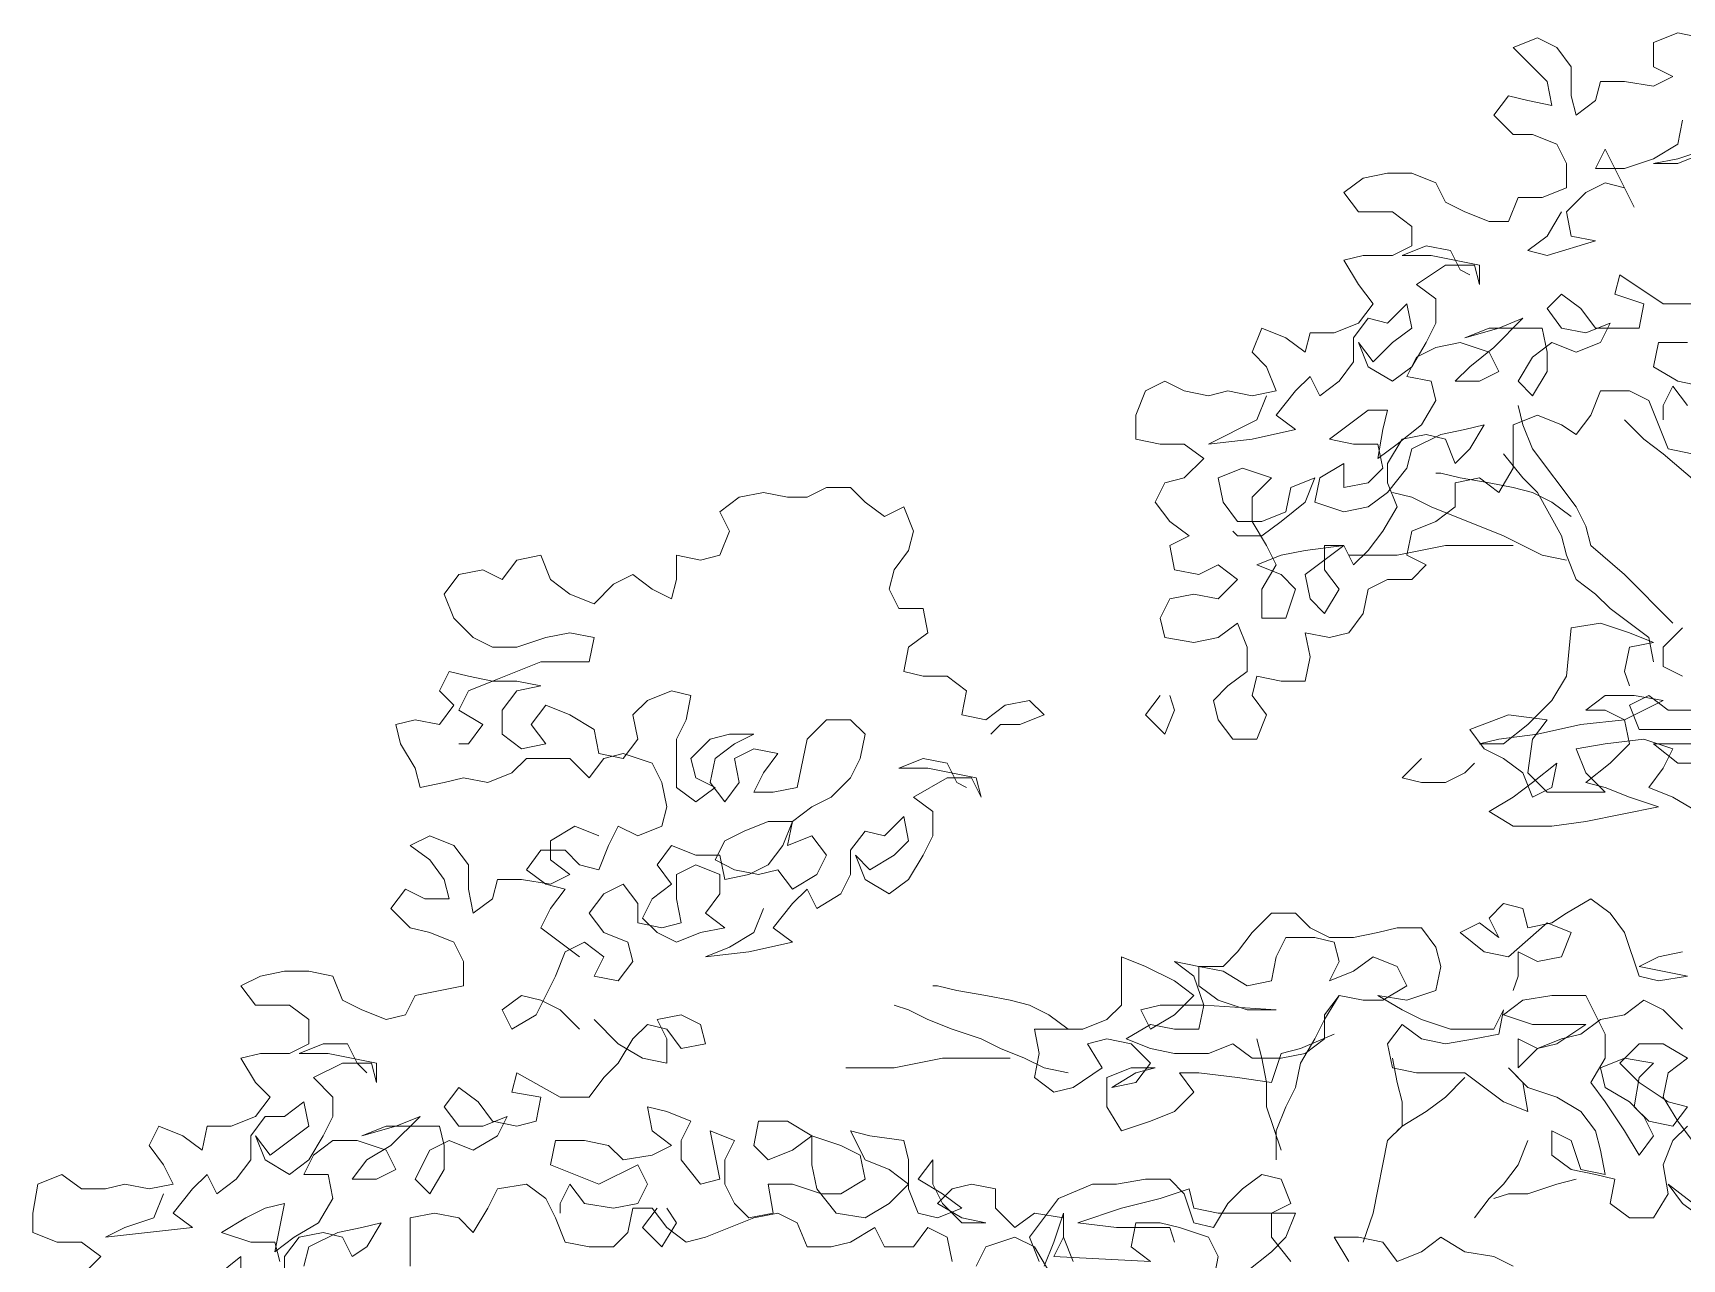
# Model space of a CAD drawing. Header units: millimetres. Extents: x 11446 to 37687, y -223 to 11932.
# Drawn here: x 18140 to 21774, y 8420 to 11122 of the extents above; entities that cross this region are included whole.
import ezdxf

# ---------------------------------------------------------------- set-up
doc = ezdxf.new("R2010")
doc.units = ezdxf.units.MM
doc.layers.add('A-VEG-___-___-EXI', color=250, linetype='Continuous', lineweight=25)

msp = doc.modelspace()

# ---------------------------------------------------------------- linework, layer by layer
at = {"layer": 'A-VEG-___-___-EXI', "color": 28, "lineweight": 15, "flags": 128}
for points in [[(21817.8, 11111.6), (21764.5, 11122.3), (21711.2, 11101), (21711.2, 11047.7), (21753.9, 11026.4), (21711.2, 11005), (21647.3, 11015.7), (21594, 11015.7), (21583.3, 10973.1), (21540.7, 10941.1), (21530, 10983.7), (21530, 11047.7), (21498, 11090.3), (21455.4, 11111.6), (21402.1, 11090.3), (21476.7, 11015.7), (21487.4, 10962.4), (21434.1, 10973.1), (21391.4, 10983.7), (21359.5, 10941.1), (21402.1, 10898.4), (21444.7, 10898.4), (21498, 10877.1), (21519.4, 10834.5), (21519.4, 10781.2), (21466.1, 10759.9), (21412.8, 10759.9), (21391.4, 10706.6), (21348.8, 10706.6), (21295.5, 10727.9), (21252.9, 10749.2), (21231.5, 10791.8), (21178.2, 10813.2), (21124.9, 10813.2), (21071.6, 10802.5), (21029, 10770.5), (21061, 10727.9), (21135.6, 10727.9), (21178.2, 10695.9), (21178.2, 10653.3), (21135.6, 10631.9), (21071.6, 10631.9), (21029, 10621.3), (21061, 10568), (21093, 10525.3), (21061, 10482.7), (21007.7, 10461.4), (20954.4, 10461.4), (20943.7, 10418.7), (20901.1, 10450.7), (20847.8, 10472), (20826.5, 10418.7), (20858.4, 10386.8), (20879.8, 10333.5), (20826.5, 10322.8), (20773.2, 10333.5), (20730.5, 10322.8), (20677.2, 10333.5), (20634.6, 10354.8), (20591.9, 10333.5), (20570.6, 10280.2), (20570.6, 10226.9), (20623.9, 10216.2), (20677.2, 10216.2), (20719.9, 10184.2), (20677.2, 10141.6), (20634.6, 10130.9), (20613.3, 10088.3), (20645.2, 10045.6), (20687.9, 10013.7), (20645.2, 9992.3), (20655.9, 9939), (20709.2, 9928.4), (20751.8, 9949.7), (20794.5, 9917.7), (20751.8, 9875.1), (20698.5, 9885.7), (20645.2, 9875.1), (20623.9, 9832.4), (20634.6, 9789.8), (20698.5, 9779.2), (20751.8, 9789.8), (20794.5, 9821.8), (20815.8, 9768.5), (20815.8, 9715.2), (20773.2, 9683.2), (20741.2, 9651.2), (20751.8, 9608.6), (20783.8, 9566), (20837.1, 9566), (20858.4, 9619.3), (20826.5, 9661.9), (20837.1, 9704.5), (20890.4, 9693.9), (20943.7, 9693.9), (20954.4, 9747.2), (20943.7, 9800.5), (20997, 9789.8), (21039.7, 9800.5), (21071.6, 9843.1), (21082.3, 9896.4), (21124.9, 9917.7), (21178.2, 9917.7), (21210.2, 9949.7), (21167.6, 9971), (21178.2, 10024.3), (21231.5, 10045.6), (21274.2, 10077.6), (21274.2, 10130.9), (21327.5, 10141.6), (21370.1, 10109.6), (21402.1, 10162.9), (21402.1, 10258.8), (21455.4, 10280.2), (21508.7, 10258.8), (21540.7, 10237.5), (21572.7, 10280.2), (21594, 10333.5), (21657.9, 10333.5), (21700.6, 10312.1), (21743.2, 10205.5), (21796.5, 10194.9)], [(21508.7, 10727.9), (21476.7, 10674.6), (21434.1, 10642.6), (21476.7, 10631.9), (21583.3, 10663.9), (21530, 10674.6), (21519.4, 10727.9), (21562, 10770.5), (21604.6, 10791.8), (21647.3, 10781.2), (21668.6, 10738.5), (21604.6, 10866.5), (21583.3, 10823.8), (21647.3, 10823.8), (21711.2, 10845.1), (21764.5, 10877.1), (21775.2, 10930.4)], [(21828.5, 10866.5), (21764.5, 10845.1), (21711.2, 10834.5), (21764.5, 10834.5), (21817.8, 10855.8)], [(20858.4, 10322.8), (20837.1, 10269.5), (20730.5, 10216.2), (20826.5, 10226.9), (20922.4, 10248.2), (20879.8, 10280.2), (20922.4, 10333.5), (20954.4, 10365.4), (20975.7, 10322.8), (21018.3, 10354.8), (21050.3, 10397.4), (21050.3, 10450.7), (21082.3, 10493.4), (21124.9, 10482.7), (21167.6, 10525.3), (21178.2, 10472), (21135.6, 10440.1), (21093, 10397.4), (21061, 10440.1), (21082.3, 10386.8), (21135.6, 10354.8), (21178.2, 10386.8), (21210.2, 10440.1), (21231.5, 10482.7), (21231.5, 10536), (21188.9, 10568), (21252.9, 10610.6), (21316.8, 10610.6), (21327.5, 10568), (21327.5, 10610.6), (21220.9, 10631.9), (21156.9, 10631.9), (21210.2, 10653.3), (21263.5, 10642.6), (21284.8, 10600), (21306.2, 10589.3)], [(21796.5, 10525.3), (21732.6, 10525.3), (21636.6, 10589.3), (21626, 10546.7), (21689.9, 10525.3), (21679.3, 10472), (21583.3, 10472), (21551.3, 10514.7), (21508.7, 10546.7), (21476.7, 10514.7), (21508.7, 10472), (21562, 10461.4), (21615.3, 10482.7), (21594, 10440.1), (21540.7, 10418.7), (21487.4, 10440.1), (21444.7, 10408.1), (21412.8, 10354.8), (21444.7, 10322.8), (21476.7, 10376.1), (21476.7, 10418.7), (21466.1, 10472), (21348.8, 10472), (21295.5, 10450.7), (21370.1, 10472), (21423.4, 10493.4), (21359.5, 10429.4), (21306.2, 10386.8), (21274.2, 10354.8), (21327.5, 10354.8), (21370.1, 10376.1), (21348.8, 10418.7), (21284.8, 10440.1), (21231.5, 10429.4), (21188.9, 10408.1), (21167.6, 10365.4), (21220.9, 10354.8), (21231.5, 10312.1), (21199.6, 10258.8), (21146.3, 10216.2), (21103.6, 10184.2), (21114.3, 10248.2), (21124.9, 10290.8), (21082.3, 10290.8), (20997, 10226.9), (21050.3, 10216.2), (21103.6, 10216.2), (21114.3, 10162.9), (21082.3, 10130.9), (21029, 10120.3), (21029, 10173.6), (20975.7, 10141.6), (20965, 10088.3), (21029, 10067), (21082.3, 10077.6), (21124.9, 10109.6), (21167.6, 10162.9), (21178.2, 10205.5), (21242.2, 10237.5), (21295.5, 10248.2), (21338.1, 10258.8), (21306.2, 10205.5), (21274.2, 10173.6), (21252.9, 10226.9), (21210.2, 10237.5), (21156.9, 10226.9), (21124.9, 10173.6), (21124.9, 10130.9), (21146.3, 10077.6), (21114.3, 10024.3), (21082.3, 9981.7), (21050.3, 9949.7), (21029, 9992.3), (20986.4, 9992.3), (20986.4, 9939), (21018.3, 9896.4), (20986.4, 9843.1), (20954.4, 9875.1), (20943.7, 9928.4), (21029, 9992.3), (20943.7, 9981.7), (20890.4, 9971), (20837.1, 9949.7), (20890.4, 9928.4), (20922.4, 9896.4), (20901.1, 9832.4), (20847.8, 9832.4), (20847.8, 9896.4), (20879.8, 9949.7), (20858.4, 9992.3), (20826.5, 10045.6), (20826.5, 10098.9), (20869.1, 10141.6), (20805.1, 10162.9), (20751.8, 10141.6), (20762.5, 10088.3), (20794.5, 10045.6), (20847.8, 10045.6), (20901.1, 10067), (20911.7, 10120.3), (20965, 10141.6), (20943.7, 10088.3), (20890.4, 10045.6), (20847.8, 10013.7), (20794.5, 10013.7), (20783.8, 10024.3)], [(21785.9, 10440.1), (21721.9, 10440.1), (21711.2, 10386.8), (21764.5, 10354.8), (21817.8, 10344.1)], [(21785.9, 10301.5), (21753.9, 10344.1), (21732.6, 10301.5), (21732.6, 10269.5)], [(21412.8, 10301.5), (21423.4, 10258.8), (21444.7, 10205.5), (21540.7, 10077.6), (21562, 10035), (21572.7, 9992.3), (21647.3, 9928.4), (21753.9, 9821.8)], [(21647.3, 10269.5), (21689.9, 10226.9), (21732.6, 10194.9), (21807.2, 10130.9), (21828.5, 10088.3), (21860.5, 9992.3), (21881.8, 9939), (21849.8, 10098.9), (21849.8, 10141.6), (21860.5, 10205.5), (21881.8, 10290.8)], [(21711.2, 9736.5), (21700.6, 9789.8), (21615.3, 9853.8), (21583.3, 9885.7), (21540.7, 9917.7), (21519.4, 9971), (21508.7, 10013.7), (21455.4, 10109.6), (21423.4, 10141.6), (21380.8, 10194.9)], [(21530, 10056.3), (21487.4, 10088.3), (21444.7, 10109.6), (21402.1, 10120.3), (21348.8, 10130.9), (21284.8, 10141.6), (21242.2, 10152.2), (21231.5, 10152.2)], [(19344.7, 9086.3), (19259.5, 9150.2), (19280.8, 9192.9), (19312.8, 9235.5), (19270.1, 9246.2), (19227.5, 9278.1), (19259.5, 9320.8), (19312.8, 9320.8), (19344.7, 9288.8), (19387.4, 9278.1), (19408.7, 9331.4), (19430, 9374.1), (19472.7, 9352.8), (19526, 9374.1), (19536.6, 9416.7), (19526, 9470), (19504.6, 9512.7), (19440.7, 9534), (19398, 9523.3), (19366.1, 9480.7), (19323.4, 9523.3), (19227.5, 9523.3), (19195.5, 9491.3), (19142.2, 9470), (19088.9, 9480.7), (19046.3, 9470), (18993, 9459.4), (18982.3, 9502), (18950.3, 9555.3), (18939.7, 9597.9), (18982.3, 9608.6), (19035.6, 9597.9), (19067.6, 9640.6), (19035.6, 9672.6), (19056.9, 9715.2), (19099.6, 9704.5), (19152.9, 9693.9), (19259.5, 9736.5), (19366.1, 9736.5), (19376.7, 9789.8), (19323.4, 9800.5), (19270.1, 9789.8), (19206.2, 9768.5), (19152.9, 9768.5), (19110.2, 9789.8), (19067.6, 9832.4), (19046.3, 9885.7), (19078.2, 9928.4), (19131.5, 9939), (19174.2, 9917.7), (19206.2, 9960.4), (19259.5, 9971), (19280.8, 9917.7), (19323.4, 9885.7), (19376.7, 9864.4), (19419.4, 9907.1), (19462, 9928.4), (19504.6, 9896.4), (19547.3, 9875.1), (19557.9, 9917.7), (19557.9, 9971), (19611.2, 9960.4), (19653.9, 9971), (19675.2, 10024.3), (19653.9, 10067), (19696.5, 10098.9), (19749.8, 10109.6), (19803.1, 10098.9), (19845.8, 10098.9), (19888.4, 10120.3), (19941.7, 10120.3), (19973.7, 10088.3), (20016.3, 10056.3), (20058.9, 10077.6), (20080.3, 10024.3), (20069.6, 9981.7), (20037.6, 9939), (20027, 9896.4), (20048.3, 9853.8), (20101.6, 9853.8), (20112.3, 9800.5), (20069.6, 9768.5), (20058.9, 9715.2), (20101.6, 9704.5), (20154.9, 9704.5), (20197.5, 9672.6), (20186.9, 9619.3), (20240.2, 9608.6), (20282.8, 9640.6), (20336.1, 9651.2), (20368.1, 9619.3), (20314.8, 9597.9), (20272.1, 9597.9), (20250.8, 9576.6)], [(21519.4, 9960.4), (21466.1, 9971), (21380.8, 10013.7), (21220.9, 10077.6), (21178.2, 10098.9), (21135.6, 10109.6)], [(21402.1, 9992.3), (21252.9, 9992.3), (21146.3, 9971), (21039.7, 9971)], [(21807.2, 9406.1), (21753.9, 9438), (21700.6, 9459.4), (21732.6, 9502), (21753.9, 9544.6), (21689.9, 9566), (21604.6, 9555.3), (21540.7, 9544.6), (21562, 9491.3), (21604.6, 9448.7), (21476.7, 9448.7), (21434.1, 9491.3), (21444.7, 9566), (21476.7, 9608.6), (21391.4, 9619.3), (21306.2, 9587.3), (21338.1, 9544.6), (21380.8, 9523.3), (21423.4, 9491.3), (21444.7, 9438), (21487.4, 9459.4), (21498, 9512.7), (21444.7, 9470), (21402.1, 9438), (21348.8, 9406.1), (21402.1, 9374.1), (21487.4, 9374.1), (21562, 9384.7), (21721.9, 9416.7), (21657.9, 9438), (21604.6, 9459.4), (21562, 9470), (21615.3, 9512.7), (21657.9, 9555.3), (21647.3, 9608.6), (21604.6, 9629.9), (21562, 9629.9), (21604.6, 9661.9), (21668.6, 9661.9), (21732.6, 9651.2), (21647.3, 9608.6), (21551.3, 9597.9), (21455.4, 9576.6), (21370.1, 9566), (21327.5, 9555.3), (21380.8, 9555.3), (21434.1, 9597.9), (21487.4, 9651.2), (21519.4, 9704.5), (21530, 9811.1), (21594, 9821.8), (21657.9, 9800.5), (21711.2, 9779.2), (21657.9, 9768.5), (21647.3, 9715.2), (21657.9, 9683.2)], [(21775.2, 9811.1), (21732.6, 9768.5), (21732.6, 9725.9), (21775.2, 9704.5)], [(19344.7, 8926.4), (19302.1, 8969), (19259.5, 8990.3), (19216.8, 9001), (19174.2, 8969), (19195.5, 8926.4), (19248.8, 8958.3), (19291.4, 9043.6), (19312.8, 9096.9), (19355.4, 9118.2), (19398, 9086.3), (19376.7, 9043.6), (19430, 9033), (19462, 9075.6), (19451.3, 9118.2), (19398, 9139.6), (19366.1, 9182.2), (19398, 9224.8), (19440.7, 9246.2), (19472.7, 9203.5), (19472.7, 9160.9), (19526, 9150.2), (19568.6, 9160.9), (19557.9, 9214.2), (19557.9, 9267.5), (19600.6, 9288.8), (19653.9, 9267.5), (19653.9, 9224.8), (19621.9, 9182.2), (19664.5, 9150.2), (19611.2, 9139.6), (19557.9, 9118.2), (19515.3, 9139.6), (19483.3, 9171.5), (19504.6, 9214.2), (19547.3, 9246.2), (19515.3, 9288.8), (19547.3, 9331.4), (19600.6, 9310.1), (19653.9, 9310.1), (19664.5, 9256.8), (19717.8, 9267.5), (19760.5, 9288.8), (19792.5, 9331.4), (19813.8, 9384.7), (19760.5, 9384.7), (19707.2, 9363.4), (19664.5, 9342.1), (19643.2, 9299.5), (19685.9, 9278.1), (19739.2, 9267.5), (19781.8, 9278.1), (19813.8, 9235.5), (19867.1, 9267.5), (19888.4, 9310.1), (19856.4, 9352.8), (19803.1, 9331.4), (19813.8, 9384.7), (19856.4, 9416.7), (19899.1, 9438), (19941.7, 9480.7), (19963, 9523.3), (19973.7, 9576.6), (19941.7, 9608.6), (19888.4, 9608.6), (19845.8, 9566), (19824.4, 9459.4), (19771.1, 9448.7), (19728.5, 9448.7), (19749.8, 9491.3), (19781.8, 9534), (19728.5, 9544.6), (19685.9, 9523.3), (19696.5, 9470), (19664.5, 9427.4), (19632.6, 9470), (19643.2, 9523.3), (19685.9, 9555.3), (19728.5, 9576.6), (19675.2, 9576.6), (19632.6, 9566), (19589.9, 9523.3), (19600.6, 9480.7), (19643.2, 9459.4), (19600.6, 9427.4), (19557.9, 9459.4), (19557.9, 9566), (19579.3, 9608.6), (19589.9, 9661.9), (19547.3, 9672.6), (19494, 9651.2), (19462, 9619.3), (19472.7, 9566), (19440.7, 9523.3), (19387.4, 9534), (19376.7, 9587.3), (19323.4, 9619.3), (19270.1, 9640.6), (19238.1, 9597.9), (19270.1, 9555.3), (19216.8, 9544.6), (19174.2, 9576.6), (19174.2, 9629.9), (19206.2, 9672.6), (19259.5, 9683.2), (19206.2, 9693.9), (19152.9, 9693.9), (19099.6, 9672.6), (19078.2, 9629.9), (19131.5, 9597.9), (19099.6, 9555.3), (19078.2, 9555.3)], [(20623.9, 9661.9), (20591.9, 9619.3), (20634.6, 9576.6), (20655.9, 9629.9), (20645.2, 9661.9)], [(21796.5, 9629.9), (21743.2, 9629.9), (21700.6, 9661.9), (21657.9, 9640.6), (21679.3, 9587.3), (21817.8, 9587.3)], [(19749.8, 9192.9), (19728.5, 9139.6), (19675.2, 9107.6), (19621.9, 9086.3), (19717.8, 9096.9), (19813.8, 9118.2), (19771.1, 9150.2), (19813.8, 9203.5), (19845.8, 9235.5), (19867.1, 9192.9), (19920.4, 9224.8), (19941.7, 9267.5), (19941.7, 9320.8), (19973.7, 9363.4), (20016.3, 9352.8), (20058.9, 9395.4), (20069.6, 9342.1), (20037.6, 9310.1), (19984.3, 9278.1), (19952.3, 9310.1), (19973.7, 9256.8), (20027, 9224.8), (20069.6, 9256.8), (20101.6, 9310.1), (20122.9, 9352.8), (20122.9, 9406.1), (20080.3, 9438), (20154.9, 9480.7), (20208.2, 9480.7), (20229.5, 9438), (20218.8, 9480.7), (20112.3, 9502), (20048.3, 9502), (20101.6, 9523.3), (20154.9, 9512.7), (20176.2, 9470), (20197.5, 9459.4)], [(21199.6, 9523.3), (21156.9, 9480.7), (21199.6, 9470), (21252.9, 9470), (21295.5, 9491.3), (21316.8, 9512.7)], [(21828.5, 9555.3), (21711.2, 9555.3), (21764.5, 9512.7), (21924.4, 9512.7)], [(19387.4, 9352.8), (19334.1, 9374.1), (19280.8, 9342.1), (19280.8, 9299.5), (19323.4, 9267.5), (19280.8, 9246.2), (19216.8, 9256.8), (19163.5, 9256.8), (19152.9, 9214.2), (19110.2, 9182.2), (19099.6, 9235.5), (19099.6, 9288.8), (19067.6, 9331.4), (19014.3, 9352.8), (18971.6, 9331.4), (19014.3, 9299.5), (19046.3, 9256.8), (19056.9, 9214.2), (19003.6, 9214.2), (18961, 9235.5), (18929, 9192.9), (18971.6, 9150.2), (19014.3, 9139.6), (19067.6, 9118.2), (19088.9, 9075.6), (19088.9, 9022.3), (18982.3, 9001), (18961, 8958.3), (18918.3, 8947.7), (18865, 8969), (18822.4, 8990.3), (18801.1, 9043.6), (18747.8, 9054.3), (18694.5, 9054.3), (18641.2, 9043.6), (18598.5, 9022.3), (18630.5, 8979.7), (18705.1, 8979.7), (18747.8, 8947.7), (18747.8, 8894.4), (18705.1, 8873.1), (18641.2, 8873.1), (18598.5, 8862.4), (18630.5, 8809.1), (18662.5, 8777.1), (18630.5, 8734.5), (18577.2, 8713.2), (18523.9, 8713.2), (18513.3, 8659.9), (18470.6, 8691.8), (18417.3, 8713.2), (18396, 8670.5), (18428, 8627.9), (18449.3, 8585.2), (18396, 8574.6), (18342.7, 8585.2), (18300.1, 8574.6), (18246.8, 8574.6), (18204.1, 8606.6), (18150.8, 8585.2), (18140.2, 8521.3), (18140.2, 8478.6), (18193.5, 8457.3), (18246.8, 8457.3), (18289.4, 8425.3), (18246.8, 8382.7)], [(21775.2, 9096.9), (21721.9, 9086.3), (21679.3, 9064.9), (21785.9, 9043.6), (21721.9, 9033), (21679.3, 9043.6), (21647.3, 9139.6), (21615.3, 9182.2), (21572.7, 9214.2), (21519.4, 9182.2), (21487.4, 9160.9), (21434.1, 9150.2), (21423.4, 9192.9), (21380.8, 9203.5), (21348.8, 9171.5), (21370.1, 9128.9), (21327.5, 9160.9), (21284.8, 9139.6), (21338.1, 9096.9), (21391.4, 9086.3), (21476.7, 9160.9), (21530, 9139.6), (21508.7, 9086.3), (21455.4, 9075.6), (21412.8, 9096.9), (21412.8, 9043.6), (21402.1, 9011.6)], [(21007.7, 8915.7), (20933.1, 8883.7), (20890.4, 8873.1), (20869.1, 8809.1), (20794.5, 8819.8), (20709.2, 8830.4), (20666.6, 8830.4), (20698.5, 8787.8), (20655.9, 8745.1), (20602.6, 8723.8), (20538.6, 8702.5), (20506.7, 8755.8), (20506.7, 8819.8), (20560, 8841.1), (20613.3, 8841.1), (20570.6, 8830.4), (20517.3, 8798.4), (20570.6, 8809.1), (20602.6, 8851.7), (20560, 8894.4), (20506.7, 8905), (20464, 8894.4), (20496, 8841.1), (20432, 8798.4), (20389.4, 8787.8), (20346.8, 8819.8), (20357.4, 8873.1), (20346.8, 8926.4), (20453.4, 8926.4), (20506.7, 8947.7), (20538.6, 8979.7), (20538.6, 9086.3), (20591.9, 9064.9), (20655.9, 9033), (20698.5, 9001), (20655.9, 8958.3), (20602.6, 8926.4), (20581.3, 8969), (20623.9, 8979.7), (20719.9, 8979.7), (20879.8, 8969), (20815.8, 8969), (20751.8, 8990.3), (20709.2, 9022.3), (20709.2, 9064.9), (20762.5, 9054.3), (20815.8, 9022.3), (20869.1, 9033), (20879.8, 9086.3), (20901.1, 9128.9), (20965, 9128.9), (21007.7, 9118.2), (21018.3, 9075.6), (20997, 9033), (21050.3, 9054.3), (21093, 9086.3), (21146.3, 9064.9), (21167.6, 9022.3), (21114.3, 8990.3), (21071.6, 8990.3), (21018.3, 9001), (20986.4, 8958.3), (20986.4, 8905), (20943.7, 8873.1), (20890.4, 8862.4), (20826.5, 8862.4), (20783.8, 8894.4), (20730.5, 8873.1), (20655.9, 8873.1), (20602.6, 8883.7), (20549.3, 8905), (20602.6, 8937), (20655.9, 8926.4), (20709.2, 8926.4), (20719.9, 8979.7), (20698.5, 9043.6), (20655.9, 9075.6), (20709.2, 9064.9), (20762.5, 9064.9), (20794.5, 9096.9), (20826.5, 9139.6), (20869.1, 9182.2), (20922.4, 9182.2), (20954.4, 9150.2), (20997, 9128.9), (21050.3, 9128.9), (21103.6, 9139.6), (21146.3, 9150.2), (21199.6, 9150.2), (21231.5, 9107.6), (21242.2, 9064.9), (21231.5, 9011.6), (21167.6, 8990.3), (21103.6, 9001), (21156.9, 8969), (21199.6, 8947.7), (21263.5, 8926.4), (21359.5, 8926.4), (21380.8, 8969), (21370.1, 8915.7), (21316.8, 8905), (21252.9, 8894.4), (21199.6, 8905), (21156.9, 8937), (21124.9, 8894.4), (21135.6, 8841.1), (21188.9, 8830.4), (21295.5, 8830.4), (21380.8, 8766.5), (21434.1, 8745.1), (21423.4, 8809.1), (21391.4, 8841.1), (21434.1, 8798.4), (21498, 8777.1), (21551.3, 8745.1), (21583.3, 8702.5), (21594, 8659.9), (21604.6, 8606.6), (21551.3, 8617.2), (21530, 8681.2), (21487.4, 8702.5), (21487.4, 8649.2), (21530, 8617.2), (21583.3, 8606.6), (21626, 8595.9), (21615.3, 8542.6), (21657.9, 8510.6), (21711.2, 8510.6), (21743.2, 8563.9), (21732.6, 8627.9), (21753.9, 8681.2), (21785.9, 8713.2)], [(20421.4, 8926.4), (20378.7, 8958.3), (20336.1, 8979.7), (20293.5, 8990.3), (20240.2, 9001), (20176.2, 9011.6), (20133.6, 9022.3), (20122.9, 9022.3)], [(20421.4, 8830.4), (20368.1, 8841.1), (20325.4, 8862.4), (20272.1, 8883.7), (20229.5, 8905), (20165.5, 8926.4), (20112.3, 8947.7), (20069.6, 8969), (20037.6, 8979.7)], [(21018.3, 9001), (20986.4, 8947.7), (20965, 8905), (20933.1, 8851.7), (20922.4, 8798.4), (20901.1, 8755.8), (20879.8, 8702.5), (20879.8, 8638.5)], [(21796.5, 8681.2), (21764.5, 8723.8), (21732.6, 8777.1), (21743.2, 8830.4), (21785.9, 8862.4), (21732.6, 8894.4), (21679.3, 8894.4), (21636.6, 8851.7), (21679.3, 8809.1), (21743.2, 8766.5), (21785.9, 8755.8), (21753.9, 8713.2), (21700.6, 8723.8), (21668.6, 8755.8), (21679.3, 8819.8), (21711.2, 8851.7), (21647.3, 8862.4), (21594, 8841.1), (21604.6, 8798.4), (21657.9, 8766.5), (21689.9, 8734.5), (21711.2, 8691.8), (21679.3, 8649.2), (21647.3, 8702.5), (21604.6, 8766.5), (21572.7, 8809.1), (21604.6, 8862.4), (21604.6, 8915.7), (21562, 9001), (21487.4, 9001), (21423.4, 8990.3), (21380.8, 8958.3), (21444.7, 8937), (21562, 8937), (21498, 8894.4), (21455.4, 8883.7), (21412.8, 8905), (21412.8, 8841.1), (21455.4, 8883.7), (21508.7, 8905), (21551.3, 8915.7), (21594, 8947.7), (21647.3, 8958.3), (21689.9, 8990.3), (21732.6, 8969), (21775.2, 8926.4)], [(19376.7, 8947.7), (19430, 8894.4), (19483.3, 8862.4), (19536.6, 8851.7), (19536.6, 8905), (19515.3, 8947.7), (19568.6, 8958.3), (19611.2, 8937), (19621.9, 8894.4), (19568.6, 8883.7), (19536.6, 8926.4), (19494, 8937), (19462, 8905), (19430, 8851.7), (19398, 8819.8), (19366.1, 8777.1), (19302.1, 8777.1), (19206.2, 8830.4), (19195.5, 8787.8), (19259.5, 8777.1), (19248.8, 8723.8), (19206.2, 8713.2), (19152.9, 8723.8), (19120.9, 8766.5), (19078.2, 8798.4), (19046.3, 8755.8), (19078.2, 8713.2), (19131.5, 8713.2), (19184.8, 8734.5), (19163.5, 8691.8), (19110.2, 8659.9), (19056.9, 8681.2), (19014.3, 8659.9), (18982.3, 8595.9), (19014.3, 8563.9), (19046.3, 8617.2), (19046.3, 8670.5), (19035.6, 8713.2), (18918.3, 8713.2), (18865, 8691.8), (18939.7, 8713.2), (18993, 8734.5), (18929, 8670.5), (18875.7, 8638.5), (18843.7, 8595.9), (18897, 8595.9), (18939.7, 8617.2), (18918.3, 8659.9), (18854.4, 8681.2), (18801.1, 8681.2), (18758.4, 8649.2), (18737.1, 8606.6), (18790.4, 8606.6), (18801.1, 8553.3), (18769.1, 8500), (18715.8, 8468), (18673.2, 8436), (18694.5, 8542.6), (18651.8, 8531.9), (18609.2, 8510.6), (18555.9, 8478.6), (18619.9, 8457.3), (18673.2, 8457.3), (18683.8, 8414.7)], [(20837.1, 8905), (20847.8, 8862.4), (20858.4, 8809.1), (20858.4, 8755.8), (20890.4, 8659.9)], [(18428, 8563.9), (18406.7, 8510.6), (18342.7, 8489.3), (18300.1, 8468), (18491.9, 8489.3), (18449.3, 8521.3), (18491.9, 8574.6), (18523.9, 8606.6), (18545.2, 8563.9), (18587.9, 8595.9), (18619.9, 8638.5), (18619.9, 8691.8), (18651.8, 8734.5), (18694.5, 8734.5), (18737.1, 8766.5), (18747.8, 8713.2), (18662.5, 8649.2), (18630.5, 8691.8), (18651.8, 8638.5), (18705.1, 8606.6), (18747.8, 8638.5), (18779.8, 8691.8), (18801.1, 8734.5), (18801.1, 8777.1), (18758.4, 8819.8), (18822.4, 8851.7), (18886.4, 8851.7), (18897, 8809.1), (18897, 8851.7), (18790.4, 8873.1), (18726.5, 8873.1), (18779.8, 8894.4), (18833.1, 8894.4), (18854.4, 8851.7), (18875.7, 8830.4)], [(20293.5, 8862.4), (20144.2, 8862.4), (20037.6, 8841.1), (19931, 8841.1)], [(21135.6, 8862.4), (21146.3, 8809.1), (21156.9, 8766.5), (21156.9, 8713.2), (21146.3, 8702.5)], [(21295.5, 8819.8), (21252.9, 8777.1), (21210.2, 8745.1), (21156.9, 8713.2), (21124.9, 8681.2), (21093, 8521.3), (21071.6, 8457.3)], [(20432, 8414.7), (20410.7, 8468), (20410.7, 8510.6), (20346.8, 8521.3), (20304.1, 8489.3), (20261.5, 8531.9), (20261.5, 8574.6), (20208.2, 8585.2), (20165.5, 8574.6), (20133.6, 8542.6), (20186.9, 8510.6), (20240.2, 8500), (20186.9, 8500), (20144.2, 8542.6), (20122.9, 8585.2), (20122.9, 8638.5), (20090.9, 8595.9), (20144.2, 8563.9), (20186.9, 8531.9), (20133.6, 8510.6), (20090.9, 8521.3), (20069.6, 8574.6), (20069.6, 8638.5), (20058.9, 8681.2), (19984.3, 8691.8), (19941.7, 8702.5), (19973.7, 8638.5), (20027, 8617.2), (20069.6, 8585.2), (20027, 8542.6), (19973.7, 8510.6), (19909.7, 8521.3), (19867.1, 8574.6), (19856.4, 8627.9), (19856.4, 8691.8), (19803.1, 8723.8), (19739.2, 8723.8), (19728.5, 8670.5), (19760.5, 8638.5), (19813.8, 8659.9), (19856.4, 8691.8), (19920.4, 8670.5), (19963, 8649.2), (19973.7, 8595.9), (19920.4, 8563.9), (19877.7, 8563.9), (19813.8, 8585.2), (19760.5, 8585.2), (19771.1, 8521.3), (19717.8, 8510.6), (19685.9, 8542.6), (19664.5, 8585.2), (19664.5, 8638.5), (19685.9, 8681.2), (19632.6, 8702.5), (19653.9, 8595.9), (19611.2, 8585.2), (19568.6, 8638.5), (19568.6, 8681.2), (19589.9, 8723.8), (19536.6, 8745.1), (19494, 8755.8), (19504.6, 8702.5), (19547.3, 8670.5), (19504.6, 8649.2), (19440.7, 8638.5), (19408.7, 8670.5), (19355.4, 8681.2), (19291.4, 8681.2), (19280.8, 8627.9), (19387.4, 8585.2), (19472.7, 8627.9), (19494, 8585.2), (19472.7, 8542.6), (19419.4, 8531.9), (19355.4, 8542.6), (19323.4, 8585.2), (19302.1, 8542.6), (19302.1, 8521.3)], [(22159, 8084.2), (22127, 8148.2), (22095, 8201.5), (22031, 8286.8), (21988.4, 8318.7), (21956.4, 8350.7), (21892.5, 8436), (21849.8, 8468), (21817.8, 8510.6), (21775.2, 8542.6), (21743.2, 8585.2), (21881.8, 8478.6), (21913.8, 8436), (21956.4, 8414.7), (21967.1, 8468), (21956.4, 8521.3), (21956.4, 8691.8), (21945.8, 8723.8)], [(21434.1, 8681.2), (21412.8, 8627.9), (21380.8, 8585.2), (21348.8, 8553.3), (21316.8, 8510.6)], [(18971.6, 8404), (18971.6, 8510.6), (19024.9, 8521.3), (19078.2, 8510.6), (19110.2, 8478.6), (19142.2, 8531.9), (19163.5, 8574.6), (19227.5, 8585.2), (19270.1, 8553.3), (19291.4, 8510.6), (19312.8, 8457.3), (19366.1, 8446.7), (19419.4, 8446.7), (19451.3, 8478.6), (19462, 8531.9), (19504.6, 8531.9), (19536.6, 8489.3), (19579.3, 8457.3), (19621.9, 8468), (19728.5, 8510.6), (19781.8, 8521.3), (19824.4, 8500), (19845.8, 8446.7), (19899.1, 8446.7), (19941.7, 8457.3), (19995, 8489.3), (20016.3, 8446.7), (20080.3, 8446.7), (20112.3, 8489.3), (20154.9, 8468), (20165.5, 8414.7)], [(20357.4, 8414.7), (20336.1, 8468), (20400.1, 8553.3), (20474.7, 8585.2), (20528, 8585.2), (20591.9, 8595.9), (20645.2, 8595.9), (20677.2, 8563.9), (20698.5, 8500), (20741.2, 8489.3), (20773.2, 8542.6), (20805.1, 8574.6), (20847.8, 8606.6), (20890.4, 8595.9), (20911.7, 8542.6), (20869.1, 8521.3), (20751.8, 8521.3), (20698.5, 8531.9), (20687.9, 8574.6), (20623.9, 8553.3), (20538.6, 8531.9), (20442.7, 8500), (20528, 8489.3), (20645.2, 8489.3), (20655.9, 8457.3)], [(21540.7, 8595.9), (21498, 8585.2), (21434.1, 8563.9), (21391.4, 8563.9), (21359.5, 8553.3)], [(19515.3, 8531.9), (19483.3, 8489.3), (19526, 8446.7), (19557.9, 8500), (19536.6, 8531.9)], [(20741.2, 8372), (20751.8, 8425.3), (20730.5, 8468), (20666.6, 8489.3), (20623.9, 8500), (20570.6, 8500), (20560, 8446.7), (20602.6, 8414.7), (20389.4, 8425.3), (20410.7, 8468), (20410.7, 8521.3), (20389.4, 8457.3), (20368.1, 8404)], [(20815.8, 8393.4), (20869.1, 8436), (20901.1, 8468), (20922.4, 8521.3), (20869.1, 8521.3), (20869.1, 8468), (20911.7, 8414.7)], [(18737.1, 8404), (18747.8, 8446.7), (18811.7, 8478.6), (18865, 8489.3), (18907.7, 8500), (18875.7, 8446.7), (18843.7, 8425.3), (18822.4, 8468), (18779.8, 8478.6), (18726.5, 8468), (18694.5, 8425.3), (18694.5, 8372)], [(20218.8, 8404), (20240.2, 8446.7), (20304.1, 8468), (20346.8, 8446.7), (20378.7, 8393.4)], [(21402.1, 8404), (21359.5, 8425.3), (21295.5, 8436), (21242.2, 8468), (21199.6, 8436), (21146.3, 8414.7), (21114.3, 8457.3), (21061, 8468), (21007.7, 8468), (21039.7, 8414.7)], [(18598.5, 8372), (18598.5, 8425.3), (18545.2, 8382.7)]]:
    msp.add_lwpolyline(points, dxfattribs=at)

doc.saveas('drawing.dxf')
